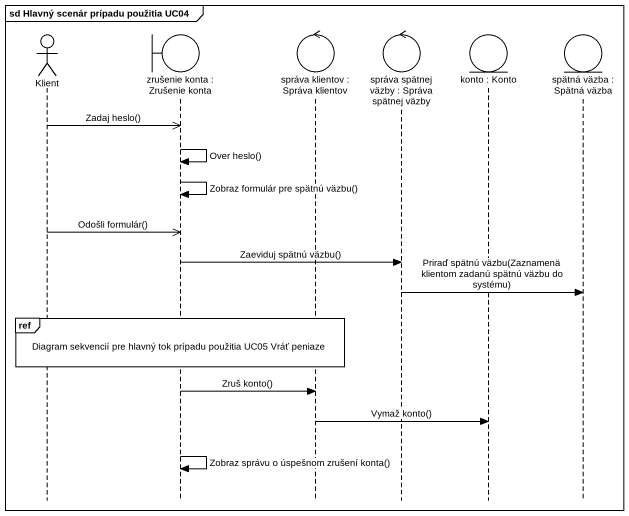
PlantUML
@startuml
mainframe sd Hlavný scenár prípadu použitia UC04
hide footbox
actor Klient
boundary "zrušenie konta : Zrušenie konta" as zrušenie_konta
control "správa klientov : Správa klientov" as správa_klientov
control "správa spätnej väzby : Správa spätnej väzby" as správa_spätnej_väzby
entity "konto : Konto" as konto
entity "spätná väzba : Spätná väzba" as spätná_väzba

Klient ->> zrušenie_konta : Zadaj heslo()
zrušenie_konta -> zrušenie_konta : Over heslo()
zrušenie_konta -> zrušenie_konta : Zobraz formulár pre spätnú väzbu()
Klient ->> zrušenie_konta : Odošli formulár()
zrušenie_konta -> správa_spätnej_väzby : Zaeviduj spätnú väzbu()
správa_spätnej_väzby -> spätná_väzba : Priraď spätnú väzbu(Zaznamenä klientom zadanú spätnú väzbu do systému)
ref over Klient, zrušenie_konta, správa_klientov : Diagram sekvencií pre hlavný tok prípadu použitia UC05 Vráť peniaze
zrušenie_konta -> správa_klientov : Zruš konto()
správa_klientov -> konto : Vymaž konto()
zrušenie_konta -> zrušenie_konta : Zobraz správu o úspešnom zrušení konta()
@enduml
